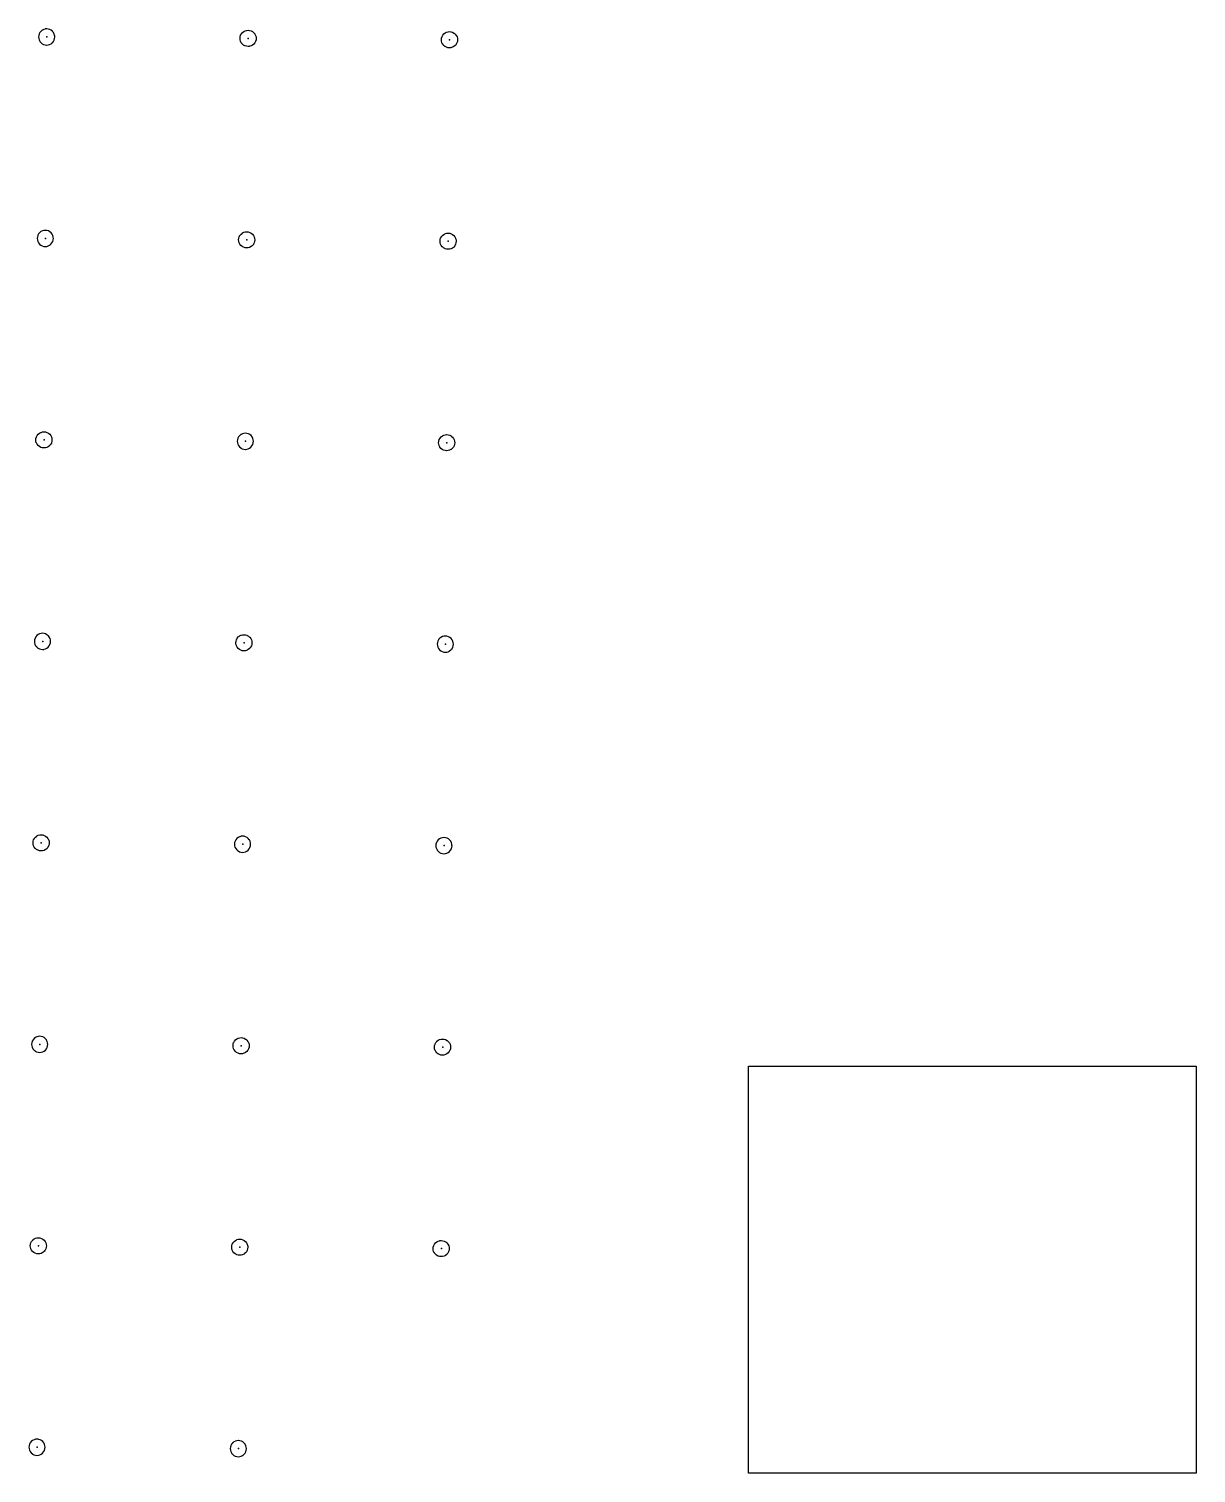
# Model space of a CAD drawing. Header units: metres. Extents: x 0 to 438, y -24 to 612.
# Drawn here: x 281.9 to 438.4, y 0 to 193.5 of the extents above; entities that cross this region are included whole.
import ezdxf

# ---------------------------------------------------------------- set-up
doc = ezdxf.new("R2010")
doc.units = ezdxf.units.M
doc.layers.add('LAYER_01_CUT', color=7, linetype='Continuous')
doc.layers.add('LAYER_04_GRID', color=7, linetype='Continuous')

msp = doc.modelspace()

# ---------------------------------------------------------------- linework, layer by layer
at = {"layer": 'LAYER_01_CUT'}
for points in [[(283.26, 192.66), (283.24, 192.47), (283.24, 192.46), (283.25, 192.27), (283.25, 192.26), (283.31, 192.07), (283.31, 192.06), (283.4, 191.88), (283.41, 191.87), (283.54, 191.71), (283.55, 191.7), (283.71, 191.56), (283.72, 191.56), (283.9, 191.46), (283.91, 191.46), (284.1, 191.4), (284.11, 191.4), (284.31, 191.37), (284.32, 191.38), (284.51, 191.39), (284.51, 191.39), (284.71, 191.45), (284.71, 191.45), (284.9, 191.54), (284.91, 191.55), (285.07, 191.68), (285.08, 191.69), (285.21, 191.85), (285.22, 191.86), (285.32, 192.04), (285.32, 192.05), (285.38, 192.24), (285.38, 192.25), (285.4, 192.45), (285.4, 192.46), (285.39, 192.65), (285.38, 192.65), (285.33, 192.84), (285.33, 192.85), (285.23, 193.04), (285.23, 193.04), (285.1, 193.21), (285.09, 193.22), (284.93, 193.35), (284.92, 193.36), (284.74, 193.46), (284.73, 193.46), (284.53, 193.52), (284.53, 193.52), (284.33, 193.54), (284.32, 193.54), (284.13, 193.53), (284.12, 193.52), (283.93, 193.47), (283.92, 193.47), (283.74, 193.37), (283.73, 193.37), (283.57, 193.24), (283.56, 193.23), (283.42, 193.07), (283.42, 193.06), (283.32, 192.88), (283.32, 192.87), (283.26, 192.67), (283.26, 192.66)], [(312.38, 192.07), (312.38, 192.06), (312.32, 191.86), (312.32, 191.85), (312.22, 191.67), (312.21, 191.66), (312.08, 191.5), (312.07, 191.49), (311.91, 191.36), (311.9, 191.36), (311.71, 191.26), (311.71, 191.26), (311.51, 191.21), (311.51, 191.2), (311.32, 191.19), (311.31, 191.19), (311.11, 191.21), (311.1, 191.21), (310.91, 191.27), (310.9, 191.27), (310.72, 191.37), (310.71, 191.38), (310.55, 191.51), (310.54, 191.52), (310.41, 191.69), (310.4, 191.69), (310.31, 191.88), (310.31, 191.88), (310.25, 192.08), (310.25, 192.08), (310.24, 192.27), (310.24, 192.28), (310.26, 192.48), (310.26, 192.49), (310.32, 192.68), (310.32, 192.69), (310.42, 192.87), (310.42, 192.88), (310.56, 193.04), (310.57, 193.05), (310.73, 193.18), (310.74, 193.19), (310.92, 193.28), (310.93, 193.28), (311.12, 193.34), (311.13, 193.34), (311.32, 193.35), (311.33, 193.36), (311.52, 193.33), (311.53, 193.33), (311.73, 193.27), (311.74, 193.27), (311.92, 193.17), (311.93, 193.17), (312.09, 193.03), (312.1, 193.02), (312.23, 192.86), (312.23, 192.85), (312.33, 192.67), (312.33, 192.66), (312.38, 192.47), (312.39, 192.46), (312.4, 192.27), (312.4, 192.26), (312.38, 192.07)], [(337.54, 191.33), (337.41, 191.5), (337.4, 191.51), (337.31, 191.69), (337.31, 191.7), (337.25, 191.89), (337.25, 191.9), (337.24, 192.08), (337.23, 192.09), (337.26, 192.29), (337.26, 192.3), (337.32, 192.5), (337.32, 192.5), (337.42, 192.69), (337.42, 192.7), (337.56, 192.86), (337.57, 192.86), (337.73, 193), (337.74, 193), (337.92, 193.09), (337.93, 193.1), (338.12, 193.15), (338.13, 193.15), (338.32, 193.17), (338.33, 193.17), (338.52, 193.15), (338.53, 193.15), (338.73, 193.09), (338.74, 193.08), (338.92, 192.98), (338.93, 192.98), (339.09, 192.84), (339.1, 192.84), (339.23, 192.67), (339.23, 192.66), (339.33, 192.48), (339.33, 192.47), (339.38, 192.28), (339.39, 192.27), (339.4, 192.09), (339.4, 192.08), (339.38, 191.88), (339.38, 191.87), (339.32, 191.67), (339.32, 191.67), (339.22, 191.48), (339.21, 191.47), (339.08, 191.31), (339.07, 191.31), (338.9, 191.18), (338.9, 191.17), (338.71, 191.08), (338.7, 191.07), (338.51, 191.02), (338.51, 191.02), (338.32, 191), (338.31, 191), (338.11, 191.02), (338.1, 191.02), (337.91, 191.08), (337.9, 191.09), (337.72, 191.19), (337.71, 191.19), (337.55, 191.33), (337.54, 191.33)], [(283.07, 165.66), (283.05, 165.47), (283.05, 165.46), (283.07, 165.27), (283.07, 165.26), (283.12, 165.07), (283.12, 165.06), (283.22, 164.88), (283.22, 164.87), (283.35, 164.71), (283.36, 164.7), (283.52, 164.56), (283.53, 164.56), (283.71, 164.46), (283.72, 164.46), (283.92, 164.4), (283.93, 164.4), (284.12, 164.38), (284.13, 164.38), (284.32, 164.39), (284.33, 164.39), (284.52, 164.45), (284.53, 164.45), (284.71, 164.54), (284.72, 164.55), (284.88, 164.68), (284.89, 164.69), (285.03, 164.85), (285.03, 164.86), (285.13, 165.04), (285.13, 165.05), (285.19, 165.24), (285.2, 165.25), (285.22, 165.45), (285.21, 165.46), (285.2, 165.65), (285.2, 165.65), (285.14, 165.85), (285.14, 165.85), (285.05, 166.04), (285.04, 166.05), (284.91, 166.21), (284.9, 166.22), (284.74, 166.35), (284.74, 166.36), (284.55, 166.46), (284.54, 166.46), (284.35, 166.52), (284.34, 166.52), (284.14, 166.54), (284.13, 166.54), (283.95, 166.53), (283.94, 166.52), (283.75, 166.47), (283.74, 166.47), (283.55, 166.37), (283.55, 166.37), (283.38, 166.24), (283.37, 166.23), (283.24, 166.07), (283.23, 166.06), (283.13, 165.88), (283.13, 165.87), (283.07, 165.67), (283.07, 165.66)], [(311.88, 164.49), (311.72, 164.36), (311.71, 164.36), (311.53, 164.26), (311.52, 164.26), (311.33, 164.21), (311.32, 164.21), (311.13, 164.19), (311.12, 164.19), (310.93, 164.21), (310.92, 164.21), (310.72, 164.27), (310.71, 164.27), (310.53, 164.37), (310.52, 164.38), (310.36, 164.51), (310.35, 164.52), (310.22, 164.69), (310.22, 164.69), (310.12, 164.88), (310.12, 164.89), (310.07, 165.08), (310.06, 165.09), (310.05, 165.27), (310.05, 165.28), (310.07, 165.48), (310.07, 165.49), (310.13, 165.68), (310.13, 165.69), (310.23, 165.88), (310.24, 165.88), (310.37, 166.04), (310.38, 166.05), (310.55, 166.18), (310.55, 166.19), (310.74, 166.28), (310.75, 166.28), (310.94, 166.34), (310.94, 166.34), (311.13, 166.35), (311.14, 166.36), (311.34, 166.34), (311.35, 166.33), (311.54, 166.27), (311.55, 166.27), (311.74, 166.17), (311.74, 166.17), (311.9, 166.03), (311.91, 166.02), (312.04, 165.86), (312.05, 165.85), (312.14, 165.67), (312.14, 165.66), (312.2, 165.47), (312.2, 165.46), (312.21, 165.27), (312.22, 165.26), (312.19, 165.07), (312.19, 165.06), (312.13, 164.86), (312.13, 164.85), (312.03, 164.67), (312.03, 164.66), (311.89, 164.5), (311.88, 164.49)], [(338.71, 164.17), (338.53, 164.08), (338.52, 164.07), (338.33, 164.02), (338.32, 164.02), (338.13, 164), (338.12, 164), (337.93, 164.02), (337.92, 164.02), (337.72, 164.08), (337.71, 164.09), (337.53, 164.19), (337.52, 164.19), (337.36, 164.33), (337.35, 164.33), (337.22, 164.5), (337.22, 164.51), (337.12, 164.69), (337.12, 164.7), (337.07, 164.89), (337.06, 164.9), (337.05, 165.09), (337.05, 165.09), (337.07, 165.29), (337.07, 165.3), (337.13, 165.5), (337.13, 165.5), (337.23, 165.69), (337.24, 165.7), (337.37, 165.86), (337.38, 165.87), (337.54, 166), (337.55, 166), (337.74, 166.09), (337.74, 166.1), (337.94, 166.15), (337.94, 166.15), (338.13, 166.17), (338.14, 166.17), (338.34, 166.15), (338.35, 166.15), (338.54, 166.09), (338.55, 166.09), (338.73, 165.98), (338.74, 165.98), (338.9, 165.84), (338.91, 165.84), (339.04, 165.67), (339.05, 165.67), (339.14, 165.48), (339.14, 165.47), (339.2, 165.28), (339.2, 165.27), (339.21, 165.09), (339.21, 165.08), (339.19, 164.88), (339.19, 164.87), (339.13, 164.68), (339.13, 164.67), (339.03, 164.48), (339.03, 164.48), (338.89, 164.31), (338.88, 164.31), (338.72, 164.18), (338.71, 164.17)], [(283.17, 137.71), (283.04, 137.87), (283.03, 137.88), (282.94, 138.06), (282.93, 138.07), (282.88, 138.26), (282.88, 138.27), (282.86, 138.46), (282.86, 138.47), (282.88, 138.67), (282.88, 138.67), (282.94, 138.87), (282.95, 138.88), (283.05, 139.06), (283.05, 139.07), (283.19, 139.23), (283.19, 139.24), (283.36, 139.37), (283.37, 139.37), (283.55, 139.47), (283.56, 139.47), (283.75, 139.52), (283.76, 139.53), (283.95, 139.54), (283.95, 139.54), (284.15, 139.52), (284.16, 139.52), (284.36, 139.46), (284.36, 139.46), (284.55, 139.36), (284.56, 139.35), (284.72, 139.22), (284.73, 139.21), (284.86, 139.05), (284.86, 139.04), (284.95, 138.85), (284.96, 138.85), (285.01, 138.65), (285.01, 138.65), (285.03, 138.46), (285.03, 138.45), (285.01, 138.25), (285.01, 138.25), (284.95, 138.05), (284.95, 138.04), (284.85, 137.86), (284.84, 137.85), (284.7, 137.69), (284.7, 137.68), (284.53, 137.55), (284.53, 137.54), (284.34, 137.45), (284.33, 137.45), (284.14, 137.39), (284.13, 137.39), (283.95, 137.38), (283.94, 137.38), (283.74, 137.4), (283.73, 137.4), (283.54, 137.46), (283.53, 137.46), (283.34, 137.56), (283.34, 137.56), (283.17, 137.7), (283.17, 137.71)], [(312.01, 138.06), (312.01, 138.07), (312.03, 138.27), (312.03, 138.27), (312.01, 138.46), (312.01, 138.47), (311.96, 138.66), (311.95, 138.67), (311.86, 138.85), (311.86, 138.86), (311.72, 139.03), (311.72, 139.03), (311.56, 139.17), (311.55, 139.17), (311.36, 139.27), (311.36, 139.27), (311.16, 139.33), (311.15, 139.34), (310.95, 139.36), (310.95, 139.36), (310.76, 139.34), (310.75, 139.34), (310.56, 139.28), (310.55, 139.28), (310.37, 139.19), (310.36, 139.18), (310.19, 139.05), (310.19, 139.05), (310.05, 138.88), (310.05, 138.88), (309.95, 138.69), (309.94, 138.68), (309.88, 138.49), (309.88, 138.48), (309.86, 138.28), (309.86, 138.27), (309.88, 138.09), (309.88, 138.08), (309.93, 137.89), (309.94, 137.88), (310.03, 137.69), (310.04, 137.69), (310.17, 137.52), (310.17, 137.51), (310.34, 137.38), (310.34, 137.37), (310.53, 137.27), (310.54, 137.27), (310.73, 137.21), (310.74, 137.21), (310.94, 137.19), (310.95, 137.19), (311.13, 137.21), (311.14, 137.21), (311.33, 137.26), (311.34, 137.26), (311.53, 137.36), (311.53, 137.36), (311.7, 137.49), (311.7, 137.5), (311.84, 137.66), (311.84, 137.67), (311.94, 137.85), (311.95, 137.86), (312.01, 138.06)], [(338.95, 137.68), (338.94, 137.67), (338.84, 137.48), (338.84, 137.48), (338.7, 137.31), (338.7, 137.31), (338.53, 137.18), (338.52, 137.17), (338.34, 137.08), (338.33, 137.07), (338.14, 137.02), (338.13, 137.02), (337.95, 137), (337.94, 137), (337.74, 137.02), (337.73, 137.02), (337.53, 137.08), (337.53, 137.09), (337.34, 137.19), (337.33, 137.19), (337.17, 137.33), (337.17, 137.33), (337.03, 137.5), (337.03, 137.51), (336.94, 137.69), (336.93, 137.7), (336.88, 137.89), (336.88, 137.9), (336.86, 138.09), (336.86, 138.09), (336.88, 138.29), (336.88, 138.3), (336.94, 138.5), (336.95, 138.51), (337.05, 138.69), (337.05, 138.7), (337.19, 138.86), (337.19, 138.87), (337.36, 139), (337.37, 139), (337.55, 139.09), (337.56, 139.1), (337.75, 139.15), (337.76, 139.15), (337.94, 139.17), (337.95, 139.17), (338.15, 139.15), (338.16, 139.15), (338.36, 139.09), (338.36, 139.09), (338.55, 138.99), (338.56, 138.98), (338.72, 138.84), (338.72, 138.84), (338.85, 138.67), (338.86, 138.67), (338.95, 138.48), (338.96, 138.47), (339.01, 138.28), (339.01, 138.27), (339.03, 138.09), (339.03, 138.08), (339.01, 137.88), (339.01, 137.87), (338.95, 137.68)], [(283.55, 110.4), (283.75, 110.38), (283.76, 110.38), (283.95, 110.39), (283.95, 110.4), (284.15, 110.45), (284.15, 110.45), (284.34, 110.54), (284.35, 110.55), (284.51, 110.68), (284.52, 110.69), (284.65, 110.85), (284.66, 110.86), (284.76, 111.04), (284.76, 111.05), (284.82, 111.25), (284.82, 111.25), (284.84, 111.45), (284.84, 111.46), (284.83, 111.65), (284.82, 111.66), (284.77, 111.85), (284.77, 111.85), (284.67, 112.04), (284.67, 112.05), (284.54, 112.21), (284.53, 112.22), (284.37, 112.35), (284.36, 112.36), (284.18, 112.46), (284.17, 112.46), (283.97, 112.52), (283.97, 112.52), (283.77, 112.54), (283.76, 112.54), (283.57, 112.53), (283.56, 112.52), (283.37, 112.47), (283.36, 112.47), (283.18, 112.38), (283.17, 112.37), (283.01, 112.24), (283, 112.23), (282.86, 112.07), (282.86, 112.06), (282.76, 111.88), (282.76, 111.87), (282.7, 111.67), (282.7, 111.67), (282.68, 111.47), (282.68, 111.46), (282.69, 111.27), (282.69, 111.26), (282.75, 111.07), (282.75, 111.07), (282.84, 110.88), (282.85, 110.87), (282.98, 110.71), (282.99, 110.7), (283.15, 110.57), (283.16, 110.56), (283.34, 110.46), (283.35, 110.46), (283.55, 110.4), (283.55, 110.4)], [(311.53, 112.03), (311.54, 112.03), (311.67, 111.86), (311.67, 111.85), (311.77, 111.67), (311.77, 111.66), (311.82, 111.47), (311.83, 111.46), (311.84, 111.27), (311.84, 111.27), (311.82, 111.07), (311.82, 111.06), (311.76, 110.86), (311.76, 110.86), (311.66, 110.67), (311.65, 110.66), (311.52, 110.5), (311.51, 110.49), (311.35, 110.36), (311.34, 110.36), (311.15, 110.27), (311.15, 110.26), (310.95, 110.21), (310.95, 110.21), (310.76, 110.19), (310.75, 110.19), (310.55, 110.21), (310.54, 110.21), (310.35, 110.27), (310.34, 110.27), (310.16, 110.37), (310.15, 110.38), (309.99, 110.52), (309.98, 110.52), (309.85, 110.69), (309.84, 110.69), (309.75, 110.88), (309.75, 110.89), (309.69, 111.08), (309.69, 111.09), (309.68, 111.27), (309.68, 111.28), (309.7, 111.48), (309.7, 111.49), (309.76, 111.68), (309.76, 111.69), (309.86, 111.88), (309.86, 111.88), (310, 112.05), (310.01, 112.05), (310.17, 112.18), (310.18, 112.19), (310.36, 112.28), (310.37, 112.29), (310.56, 112.34), (310.57, 112.34), (310.76, 112.36), (310.77, 112.36), (310.97, 112.34), (310.97, 112.34), (311.17, 112.28), (311.18, 112.27), (311.36, 112.17), (311.37, 112.17), (311.53, 112.03)], [(337.95, 110.02), (338.14, 110.08), (338.15, 110.08), (338.34, 110.17), (338.34, 110.18), (338.51, 110.31), (338.52, 110.31), (338.65, 110.48), (338.66, 110.48), (338.76, 110.67), (338.76, 110.68), (338.82, 110.87), (338.82, 110.88), (338.84, 111.08), (338.84, 111.09), (338.83, 111.27), (338.82, 111.28), (338.77, 111.47), (338.77, 111.48), (338.67, 111.67), (338.67, 111.67), (338.54, 111.84), (338.53, 111.85), (338.37, 111.98), (338.36, 111.99), (338.18, 112.09), (338.17, 112.09), (337.97, 112.15), (337.96, 112.15), (337.77, 112.17), (337.76, 112.17), (337.57, 112.15), (337.56, 112.15), (337.37, 112.1), (337.36, 112.1), (337.18, 112), (337.17, 112), (337.01, 111.87), (337, 111.86), (336.86, 111.7), (336.86, 111.69), (336.76, 111.51), (336.76, 111.5), (336.7, 111.3), (336.7, 111.29), (336.67, 111.09), (336.68, 111.09), (336.69, 110.9), (336.69, 110.89), (336.75, 110.7), (336.75, 110.69), (336.84, 110.51), (336.85, 110.5), (336.98, 110.33), (336.99, 110.33), (337.15, 110.19), (337.16, 110.19), (337.34, 110.09), (337.35, 110.09), (337.54, 110.03), (337.55, 110.02), (337.75, 110), (337.76, 110), (337.95, 110.02), (337.95, 110.02)], [(284.66, 84.45), (284.64, 84.25), (284.64, 84.25), (284.58, 84.05), (284.57, 84.04), (284.47, 83.86), (284.47, 83.85), (284.33, 83.69), (284.33, 83.68), (284.16, 83.55), (284.15, 83.55), (283.97, 83.45), (283.96, 83.45), (283.77, 83.4), (283.76, 83.39), (283.57, 83.38), (283.57, 83.38), (283.37, 83.4), (283.36, 83.4), (283.16, 83.46), (283.15, 83.46), (282.97, 83.56), (282.96, 83.57), (282.8, 83.7), (282.79, 83.71), (282.66, 83.87), (282.66, 83.88), (282.57, 84.07), (282.56, 84.07), (282.51, 84.27), (282.51, 84.27), (282.49, 84.46), (282.49, 84.47), (282.51, 84.67), (282.51, 84.68), (282.57, 84.87), (282.57, 84.88), (282.67, 85.06), (282.68, 85.07), (282.82, 85.23), (282.82, 85.24), (282.99, 85.37), (282.99, 85.38), (283.18, 85.47), (283.19, 85.47), (283.38, 85.53), (283.39, 85.53), (283.57, 85.54), (283.58, 85.54), (283.78, 85.52), (283.79, 85.52), (283.98, 85.46), (283.99, 85.46), (284.18, 85.36), (284.18, 85.36), (284.35, 85.22), (284.35, 85.21), (284.48, 85.05), (284.49, 85.04), (284.58, 84.86), (284.59, 84.85), (284.64, 84.66), (284.64, 84.65), (284.66, 84.46), (284.66, 84.45)], [(310.16, 83.27), (310.36, 83.21), (310.37, 83.21), (310.56, 83.19), (310.57, 83.19), (310.76, 83.21), (310.77, 83.21), (310.96, 83.26), (310.97, 83.27), (311.15, 83.36), (311.16, 83.36), (311.32, 83.5), (311.33, 83.5), (311.47, 83.66), (311.47, 83.67), (311.57, 83.86), (311.57, 83.86), (311.63, 84.06), (311.64, 84.07), (311.66, 84.27), (311.65, 84.27), (311.64, 84.46), (311.64, 84.47), (311.58, 84.66), (311.58, 84.67), (311.49, 84.85), (311.48, 84.86), (311.35, 85.03), (311.34, 85.03), (311.18, 85.17), (311.18, 85.17), (310.99, 85.27), (310.98, 85.28), (310.79, 85.34), (310.78, 85.34), (310.58, 85.36), (310.57, 85.36), (310.39, 85.34), (310.38, 85.34), (310.19, 85.29), (310.18, 85.28), (309.99, 85.19), (309.99, 85.18), (309.82, 85.05), (309.81, 85.05), (309.68, 84.88), (309.67, 84.88), (309.57, 84.69), (309.57, 84.68), (309.51, 84.49), (309.51, 84.48), (309.49, 84.28), (309.49, 84.27), (309.51, 84.09), (309.51, 84.08), (309.56, 83.89), (309.56, 83.88), (309.66, 83.69), (309.66, 83.69), (309.79, 83.52), (309.8, 83.52), (309.96, 83.38), (309.97, 83.38), (310.15, 83.28), (310.16, 83.27)], [(336.99, 85), (336.82, 84.87), (336.81, 84.86), (336.68, 84.7), (336.67, 84.69), (336.57, 84.51), (336.57, 84.5), (336.51, 84.3), (336.51, 84.29), (336.49, 84.1), (336.49, 84.09), (336.5, 83.9), (336.51, 83.89), (336.56, 83.7), (336.56, 83.69), (336.66, 83.51), (336.66, 83.5), (336.79, 83.34), (336.8, 83.33), (336.96, 83.19), (336.97, 83.19), (337.15, 83.09), (337.16, 83.09), (337.36, 83.03), (337.37, 83.02), (337.56, 83), (337.57, 83.01), (337.76, 83.02), (337.77, 83.02), (337.96, 83.08), (337.97, 83.08), (338.15, 83.17), (338.16, 83.18), (338.32, 83.31), (338.33, 83.32), (338.47, 83.48), (338.47, 83.48), (338.57, 83.67), (338.57, 83.68), (338.63, 83.87), (338.63, 83.88), (338.66, 84.08), (338.65, 84.09), (338.64, 84.27), (338.64, 84.28), (338.58, 84.47), (338.58, 84.48), (338.49, 84.67), (338.48, 84.67), (338.35, 84.84), (338.34, 84.85), (338.18, 84.98), (338.18, 84.99), (337.99, 85.09), (337.98, 85.09), (337.79, 85.15), (337.78, 85.15), (337.58, 85.17), (337.57, 85.17), (337.38, 85.15), (337.38, 85.15), (337.19, 85.1), (337.18, 85.1), (336.99, 85), (336.99, 85)], [(282.63, 58.24), (282.63, 58.23), (282.49, 58.07), (282.49, 58.06), (282.39, 57.88), (282.39, 57.87), (282.32, 57.68), (282.32, 57.67), (282.3, 57.47), (282.3, 57.46), (282.32, 57.27), (282.32, 57.27), (282.37, 57.07), (282.38, 57.07), (282.47, 56.88), (282.48, 56.87), (282.61, 56.71), (282.61, 56.7), (282.78, 56.57), (282.78, 56.56), (282.97, 56.46), (282.98, 56.46), (283.17, 56.4), (283.18, 56.4), (283.38, 56.38), (283.39, 56.38), (283.57, 56.39), (283.58, 56.4), (283.77, 56.45), (283.78, 56.45), (283.97, 56.55), (283.97, 56.55), (284.14, 56.68), (284.15, 56.69), (284.28, 56.85), (284.29, 56.86), (284.39, 57.04), (284.39, 57.05), (284.45, 57.25), (284.45, 57.26), (284.47, 57.45), (284.47, 57.46), (284.45, 57.65), (284.45, 57.66), (284.4, 57.85), (284.4, 57.86), (284.3, 58.04), (284.3, 58.05), (284.17, 58.21), (284.16, 58.22), (284, 58.36), (283.99, 58.36), (283.81, 58.46), (283.8, 58.46), (283.6, 58.52), (283.59, 58.52), (283.39, 58.54), (283.39, 58.54), (283.2, 58.53), (283.19, 58.53), (283, 58.47), (282.99, 58.47), (282.81, 58.38), (282.8, 58.37), (282.63, 58.24)], [(309.61, 56.52), (309.48, 56.69), (309.47, 56.7), (309.38, 56.88), (309.37, 56.89), (309.32, 57.08), (309.32, 57.09), (309.3, 57.27), (309.3, 57.28), (309.32, 57.48), (309.32, 57.49), (309.38, 57.69), (309.39, 57.69), (309.49, 57.88), (309.49, 57.89), (309.63, 58.05), (309.63, 58.05), (309.8, 58.18), (309.81, 58.19), (309.99, 58.28), (310, 58.29), (310.19, 58.34), (310.2, 58.34), (310.39, 58.36), (310.39, 58.36), (310.59, 58.34), (310.6, 58.34), (310.8, 58.28), (310.8, 58.27), (310.99, 58.17), (311, 58.17), (311.16, 58.03), (311.17, 58.03), (311.3, 57.86), (311.3, 57.85), (311.39, 57.67), (311.4, 57.66), (311.45, 57.47), (311.45, 57.46), (311.47, 57.28), (311.47, 57.27), (311.45, 57.07), (311.45, 57.06), (311.39, 56.86), (311.39, 56.86), (311.28, 56.67), (311.28, 56.66), (311.14, 56.5), (311.14, 56.5), (310.97, 56.37), (310.97, 56.36), (310.78, 56.27), (310.77, 56.26), (310.58, 56.21), (310.57, 56.21), (310.39, 56.19), (310.38, 56.19), (310.18, 56.21), (310.17, 56.21), (309.98, 56.27), (309.97, 56.28), (309.78, 56.38), (309.78, 56.38), (309.61, 56.52), (309.61, 56.52)], [(336.99, 58.1), (337, 58.1), (337.19, 58.15), (337.2, 58.16), (337.38, 58.17), (337.39, 58.17), (337.59, 58.15), (337.6, 58.15), (337.8, 58.09), (337.8, 58.09), (337.99, 57.99), (338, 57.98), (338.16, 57.85), (338.16, 57.84), (338.3, 57.67), (338.3, 57.67), (338.39, 57.48), (338.4, 57.48), (338.45, 57.28), (338.45, 57.28), (338.47, 57.09), (338.47, 57.08), (338.45, 56.88), (338.45, 56.87), (338.39, 56.68), (338.38, 56.67), (338.28, 56.49), (338.28, 56.48), (338.14, 56.32), (338.14, 56.31), (337.97, 56.18), (337.96, 56.17), (337.78, 56.08), (337.77, 56.08), (337.58, 56.02), (337.57, 56.02), (337.39, 56.01), (337.38, 56.01), (337.18, 56.03), (337.17, 56.03), (336.97, 56.09), (336.97, 56.09), (336.78, 56.19), (336.77, 56.19), (336.61, 56.33), (336.61, 56.34), (336.48, 56.5), (336.47, 56.51), (336.38, 56.69), (336.37, 56.7), (336.32, 56.89), (336.32, 56.9), (336.3, 57.09), (336.3, 57.1), (336.32, 57.29), (336.32, 57.3), (336.38, 57.5), (336.39, 57.51), (336.49, 57.69), (336.49, 57.7), (336.63, 57.86), (336.63, 57.87), (336.8, 58), (336.81, 58), (336.99, 58.1)], [(378.41, 0), (378.41, 15.23), (378.41, 54.53), (421.65, 54.53), (438.41, 54.53), (438.41, 39.3), (438.41, 0), (421.65, 0), (378.41, 0)], [(282.14, 30.27), (282.13, 30.27), (282.12, 30.46), (282.12, 30.47), (282.14, 30.67), (282.14, 30.68), (282.2, 30.87), (282.2, 30.88), (282.3, 31.06), (282.31, 31.07), (282.44, 31.23), (282.45, 31.24), (282.61, 31.37), (282.62, 31.38), (282.81, 31.47), (282.81, 31.47), (283, 31.53), (283.01, 31.53), (283.2, 31.54), (283.21, 31.55), (283.41, 31.52), (283.41, 31.52), (283.61, 31.46), (283.62, 31.46), (283.8, 31.36), (283.81, 31.36), (283.97, 31.22), (283.98, 31.21), (284.11, 31.05), (284.12, 31.04), (284.21, 30.86), (284.21, 30.85), (284.26, 30.66), (284.27, 30.65), (284.28, 30.46), (284.28, 30.45), (284.26, 30.26), (284.26, 30.25), (284.2, 30.05), (284.2, 30.04), (284.1, 29.86), (284.09, 29.85), (283.96, 29.69), (283.95, 29.68), (283.79, 29.55), (283.78, 29.55), (283.59, 29.45), (283.59, 29.45), (283.4, 29.4), (283.39, 29.39), (283.2, 29.38), (283.19, 29.38), (282.99, 29.4), (282.99, 29.4), (282.79, 29.46), (282.78, 29.46), (282.6, 29.56), (282.59, 29.57), (282.43, 29.7), (282.42, 29.71), (282.29, 29.88), (282.28, 29.88), (282.19, 30.07), (282.19, 30.08), (282.14, 30.27)], [(310.78, 29.36), (310.59, 29.27), (310.59, 29.26), (310.39, 29.21), (310.39, 29.21), (310.2, 29.19), (310.19, 29.19), (309.99, 29.21), (309.98, 29.21), (309.79, 29.27), (309.78, 29.28), (309.6, 29.38), (309.59, 29.38), (309.43, 29.52), (309.42, 29.52), (309.29, 29.69), (309.28, 29.7), (309.19, 29.88), (309.19, 29.89), (309.13, 30.08), (309.13, 30.09), (309.12, 30.28), (309.12, 30.28), (309.14, 30.48), (309.14, 30.49), (309.2, 30.69), (309.2, 30.69), (309.3, 30.88), (309.3, 30.89), (309.44, 31.05), (309.45, 31.05), (309.61, 31.19), (309.62, 31.19), (309.8, 31.28), (309.81, 31.29), (310, 31.34), (310.01, 31.34), (310.2, 31.36), (310.21, 31.36), (310.41, 31.34), (310.41, 31.34), (310.61, 31.28), (310.62, 31.27), (310.8, 31.17), (310.81, 31.17), (310.97, 31.03), (310.98, 31.03), (311.11, 30.86), (311.11, 30.86), (311.21, 30.67), (311.21, 30.66), (311.26, 30.47), (311.27, 30.46), (311.28, 30.28), (311.28, 30.27), (311.26, 30.07), (311.26, 30.06), (311.2, 29.87), (311.2, 29.86), (311.1, 29.67), (311.09, 29.66), (310.96, 29.5), (310.95, 29.5), (310.79, 29.37), (310.78, 29.36)], [(336.42, 29.34), (336.29, 29.5), (336.28, 29.51), (336.19, 29.69), (336.19, 29.7), (336.13, 29.89), (336.13, 29.9), (336.12, 30.09), (336.12, 30.1), (336.14, 30.3), (336.14, 30.3), (336.2, 30.5), (336.2, 30.51), (336.3, 30.69), (336.3, 30.7), (336.44, 30.86), (336.45, 30.87), (336.61, 31), (336.62, 31), (336.8, 31.1), (336.81, 31.1), (337, 31.15), (337.01, 31.16), (337.2, 31.17), (337.21, 31.17), (337.41, 31.15), (337.41, 31.15), (337.61, 31.09), (337.62, 31.09), (337.8, 30.99), (337.81, 30.98), (337.97, 30.85), (337.98, 30.84), (338.11, 30.68), (338.11, 30.67), (338.21, 30.48), (338.21, 30.48), (338.26, 30.28), (338.27, 30.28), (338.28, 30.09), (338.28, 30.08), (338.26, 29.88), (338.26, 29.87), (338.2, 29.68), (338.2, 29.67), (338.1, 29.49), (338.09, 29.48), (337.96, 29.32), (337.95, 29.31), (337.79, 29.18), (337.78, 29.17), (337.59, 29.08), (337.59, 29.08), (337.39, 29.02), (337.39, 29.02), (337.2, 29.01), (337.19, 29.01), (336.99, 29.03), (336.98, 29.03), (336.79, 29.09), (336.78, 29.09), (336.6, 29.19), (336.59, 29.19), (336.43, 29.33), (336.42, 29.34)], [(282.01, 3.88), (282.01, 3.87), (281.95, 3.68), (281.95, 3.67), (281.93, 3.47), (281.93, 3.46), (281.95, 3.28), (281.95, 3.27), (282, 3.08), (282.01, 3.07), (282.1, 2.88), (282.1, 2.88), (282.23, 2.71), (282.24, 2.7), (282.4, 2.57), (282.41, 2.56), (282.6, 2.46), (282.6, 2.46), (282.8, 2.4), (282.81, 2.4), (283.01, 2.38), (283.01, 2.38), (283.2, 2.4), (283.21, 2.4), (283.4, 2.45), (283.41, 2.45), (283.59, 2.55), (283.6, 2.55), (283.77, 2.68), (283.77, 2.69), (283.91, 2.85), (283.91, 2.86), (284.01, 3.04), (284.02, 3.05), (284.08, 3.25), (284.08, 3.26), (284.1, 3.46), (284.1, 3.46), (284.08, 3.65), (284.08, 3.66), (284.03, 3.85), (284.02, 3.86), (283.93, 4.04), (283.92, 4.05), (283.79, 4.22), (283.79, 4.22), (283.62, 4.36), (283.62, 4.36), (283.43, 4.46), (283.42, 4.46), (283.23, 4.52), (283.22, 4.53), (283.02, 4.55), (283.01, 4.55), (282.83, 4.53), (282.82, 4.53), (282.63, 4.47), (282.62, 4.47), (282.43, 4.38), (282.43, 4.37), (282.26, 4.24), (282.26, 4.24), (282.12, 4.07), (282.12, 4.07), (282.01, 3.88)], [(309, 2.88), (309.1, 2.7), (309.1, 2.69), (309.23, 2.52), (309.24, 2.52), (309.4, 2.38), (309.41, 2.38), (309.59, 2.28), (309.6, 2.27), (309.8, 2.21), (309.81, 2.21), (310.01, 2.19), (310.01, 2.19), (310.2, 2.21), (310.21, 2.21), (310.4, 2.26), (310.41, 2.27), (310.59, 2.36), (310.6, 2.37), (310.77, 2.5), (310.77, 2.5), (310.91, 2.67), (310.91, 2.67), (311.01, 2.86), (311.01, 2.87), (311.07, 3.06), (311.08, 3.07), (311.1, 3.27), (311.1, 3.28), (311.08, 3.46), (311.08, 3.47), (311.02, 3.66), (311.02, 3.67), (310.93, 3.86), (310.92, 3.86), (310.79, 4.03), (310.79, 4.03), (310.62, 4.17), (310.62, 4.18), (310.43, 4.28), (310.42, 4.28), (310.23, 4.34), (310.22, 4.34), (310.02, 4.36), (310.01, 4.36), (309.83, 4.34), (309.82, 4.34), (309.63, 4.29), (309.62, 4.28), (309.43, 4.19), (309.43, 4.19), (309.26, 4.06), (309.25, 4.05), (309.12, 3.89), (309.11, 3.88), (309.01, 3.69), (309.01, 3.69), (308.95, 3.49), (308.95, 3.48), (308.93, 3.28), (308.93, 3.28), (308.95, 3.09), (308.95, 3.08), (309, 2.89), (309, 2.88)]]:
    msp.add_lwpolyline(points, dxfattribs=at)
at = {"layer": 'LAYER_04_GRID'}
for p in [(284.35, 192.46), (311.35, 192.27), (338.34, 192.08), (284.16, 165.46), (311.16, 165.27), (338.16, 165.09), (283.97, 138.46), (310.97, 138.27), (337.97, 138.09), (283.79, 111.46), (310.79, 111.27), (337.79, 111.09), (283.6, 84.46), (310.6, 84.27), (337.6, 84.09), (283.41, 57.46), (310.41, 57.27), (337.41, 57.09), (283.23, 30.46), (310.23, 30.28), (337.23, 30.09), (283.04, 3.46), (310.04, 3.28)]:
    msp.add_point(p, dxfattribs=at)

doc.saveas('drawing.dxf')
